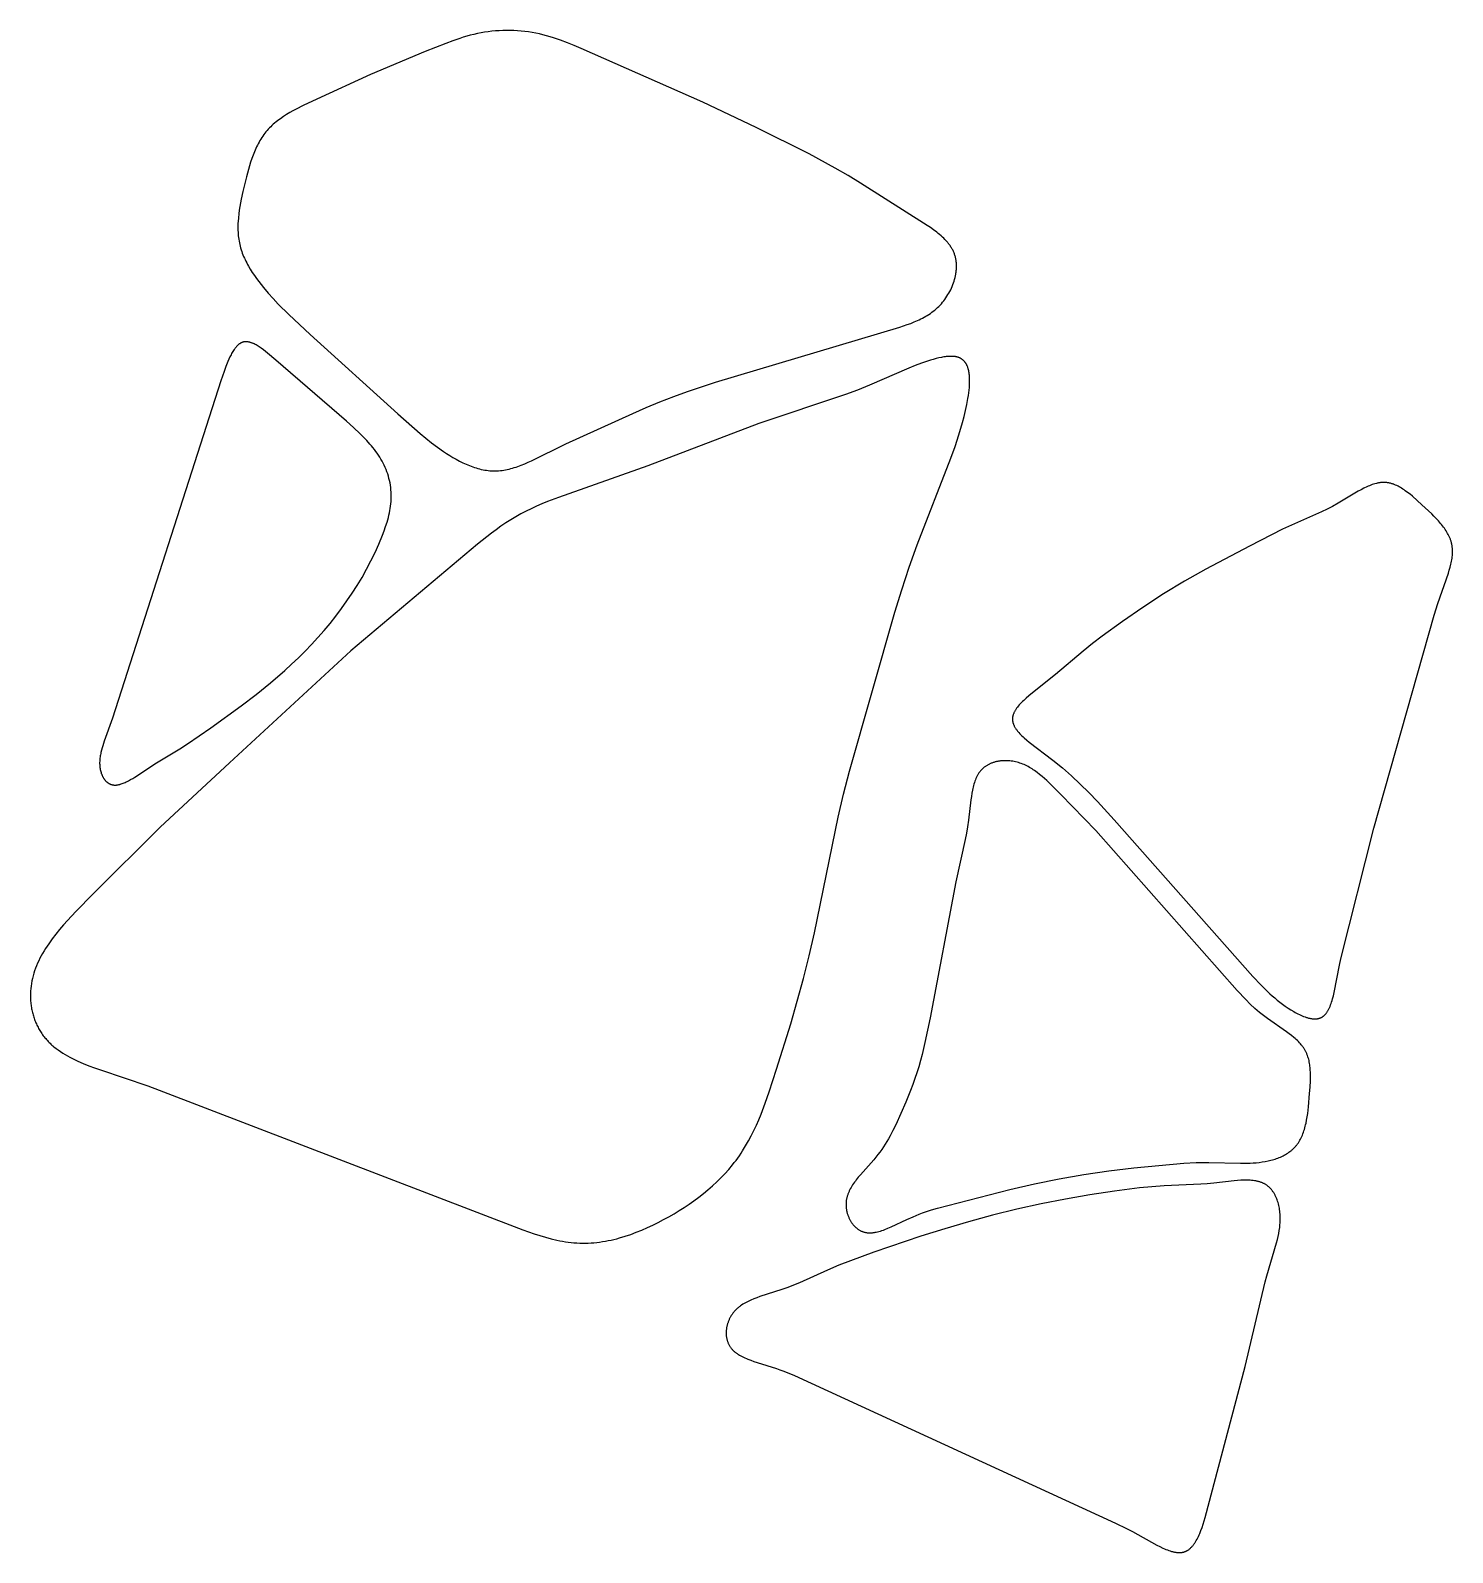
# Model space of a CAD drawing. Header units: metres. Extents: x 943 to 1283, y 522 to 886.
import ezdxf

# ---------------------------------------------------------------- set-up
doc = ezdxf.new("R2010")
doc.units = ezdxf.units.M
doc.layers.add('Z_RES', color=96, linetype='Continuous', true_color=0x007f00)

msp = doc.modelspace()

# ---------------------------------------------------------------- linework, layer by layer
at = {"layer": 'Z_RES'}
for points in [[(1054.17, 780.34), (1054.59, 780.37), (1055, 780.4), (1055.42, 780.45), (1055.83, 780.51), (1056.25, 780.59), (1056.67, 780.67), (1057.08, 780.77), (1057.5, 780.87), (1057.92, 780.99), (1058.33, 781.11), (1058.75, 781.25), (1059.16, 781.39), (1060, 781.69), (1060.83, 782.03), (1061.65, 782.39), (1062.48, 782.76), (1070.64, 786.81), (1086.65, 794.08), (1089.9, 795.5), (1093.17, 796.85), (1096.47, 798.13), (1099.79, 799.33), (1106.48, 801.58), (1150.57, 814.75), (1151.43, 815.03), (1152.29, 815.32), (1153.13, 815.63), (1153.96, 815.96), (1154.78, 816.31), (1155.18, 816.5), (1155.58, 816.69), (1155.97, 816.89), (1156.35, 817.1), (1156.73, 817.32), (1157.11, 817.54), (1157.48, 817.77), (1157.84, 818.02), (1158.19, 818.27), (1158.54, 818.53), (1158.88, 818.8), (1159.22, 819.08), (1159.54, 819.38), (1159.86, 819.68), (1160.17, 820), (1160.47, 820.32), (1160.76, 820.66), (1161.04, 821.01), (1161.31, 821.37), (1161.56, 821.73), (1161.81, 822.11), (1162.05, 822.49), (1162.28, 822.88), (1162.49, 823.27), (1162.7, 823.67), (1162.89, 824.07), (1163.06, 824.48), (1163.23, 824.9), (1163.38, 825.31), (1163.52, 825.73), (1163.64, 826.15), (1163.75, 826.57), (1163.85, 827), (1163.92, 827.42), (1163.96, 827.63), (1163.99, 827.84), (1164.01, 828.05), (1164.04, 828.26), (1164.05, 828.47), (1164.07, 828.68), (1164.08, 828.89), (1164.08, 829.1), (1164.08, 829.31), (1164.08, 829.51), (1164.07, 829.72), (1164.06, 829.93), (1164.05, 830.13), (1164.03, 830.33), (1164, 830.53), (1163.97, 830.73), (1163.94, 830.93), (1163.9, 831.13), (1163.86, 831.33), (1163.81, 831.52), (1163.76, 831.72), (1163.7, 831.91), (1163.64, 832.1), (1163.57, 832.29), (1163.5, 832.47), (1163.42, 832.65), (1163.34, 832.84), (1163.26, 833.02), (1163.17, 833.2), (1163.07, 833.37), (1162.97, 833.55), (1162.87, 833.72), (1162.76, 833.89), (1162.65, 834.06), (1162.54, 834.23), (1162.42, 834.4), (1162.29, 834.56), (1162.17, 834.72), (1162.04, 834.89), (1161.9, 835.05), (1161.62, 835.36), (1161.33, 835.67), (1161.03, 835.98), (1160.71, 836.28), (1160.38, 836.57), (1160.05, 836.86), (1159.7, 837.15), (1159.35, 837.43), (1158.61, 837.98), (1157.85, 838.52), (1157.07, 839.05), (1141.14, 849.18), (1138.15, 851), (1135.09, 852.77), (1128.86, 856.17), (1116.21, 862.47), (1103.43, 868.51), (1074.33, 881.37), (1072.69, 882.07), (1071.05, 882.73), (1069.4, 883.35), (1067.73, 883.92), (1066.89, 884.18), (1066.04, 884.42), (1065.19, 884.65), (1064.34, 884.85), (1063.48, 885.03), (1062.62, 885.19), (1061.75, 885.33), (1060.88, 885.45), (1060, 885.54), (1059.13, 885.61), (1058.25, 885.66), (1057.37, 885.69), (1056.49, 885.7), (1055.61, 885.68), (1054.74, 885.64), (1053.86, 885.58), (1052.99, 885.5), (1052.12, 885.39), (1051.25, 885.26), (1050.38, 885.11), (1049.52, 884.94), (1048.67, 884.75), (1047.82, 884.53), (1046.97, 884.3), (1046.13, 884.05), (1045.28, 883.79), (1043.61, 883.22), (1041.95, 882.61), (1037, 880.62), (1023.97, 875.15), (1011.11, 869.28), (1007.81, 867.72), (1006.19, 866.9), (1005.4, 866.47), (1004.62, 866.03), (1003.86, 865.57), (1003.11, 865.09), (1002.39, 864.59), (1002.04, 864.34), (1001.7, 864.07), (1001.36, 863.81), (1001.03, 863.53), (1000.71, 863.25), (1000.39, 862.97), (1000.08, 862.67), (999.79, 862.37), (999.5, 862.07), (999.22, 861.75), (998.95, 861.43), (998.69, 861.1), (998.44, 860.77), (998.2, 860.42), (997.96, 860.08), (997.74, 859.72), (997.52, 859.36), (997.31, 858.99), (997.11, 858.61), (996.91, 858.24), (996.72, 857.85), (996.54, 857.46), (996.2, 856.67), (995.87, 855.85), (995.57, 855.03), (995.29, 854.18), (995.02, 853.33), (994.77, 852.46), (994.3, 850.71), (993.44, 847.14), (993.05, 845.35), (992.71, 843.56), (992.57, 842.67), (992.45, 841.79), (992.35, 840.9), (992.29, 840.02), (992.26, 839.59), (992.25, 839.15), (992.24, 838.72), (992.24, 838.29), (992.25, 837.85), (992.27, 837.43), (992.3, 837), (992.33, 836.57), (992.38, 836.15), (992.44, 835.73), (992.51, 835.31), (992.59, 834.89), (992.68, 834.48), (992.78, 834.07), (992.89, 833.66), (993.02, 833.25), (993.15, 832.85), (993.29, 832.45), (993.45, 832.05), (993.61, 831.65), (993.78, 831.26), (993.96, 830.87), (994.15, 830.48), (994.34, 830.09), (994.55, 829.7), (994.76, 829.32), (995.2, 828.57), (995.67, 827.82), (996.17, 827.08), (996.68, 826.35), (997.21, 825.64), (997.77, 824.93), (998.33, 824.23), (999.49, 822.87), (1000.69, 821.54), (1001.9, 820.25), (1004.4, 817.74), (1009.53, 812.93), (1030.51, 793.98), (1035.8, 789.3), (1037.15, 788.17), (1038.54, 787.07), (1039.95, 786.01), (1041.41, 784.98), (1042.15, 784.49), (1042.9, 784.01), (1043.66, 783.55), (1044.44, 783.11), (1045.22, 782.69), (1046, 782.3), (1046.8, 781.93), (1047.2, 781.76), (1047.6, 781.59), (1048, 781.44), (1048.41, 781.29), (1048.81, 781.16), (1049.22, 781.03), (1049.63, 780.91), (1050.04, 780.8), (1050.45, 780.7), (1050.86, 780.62), (1051.27, 780.54), (1051.68, 780.47), (1052.1, 780.42), (1052.51, 780.38), (1052.92, 780.35), (1053.34, 780.33), (1053.76, 780.33)], [(993.64, 811.18), (993.59, 811.17), (993.54, 811.16), (993.49, 811.14), (993.44, 811.13), (993.39, 811.11), (993.34, 811.1), (993.29, 811.08), (993.24, 811.06), (993.19, 811.04), (993.14, 811.02), (993.09, 811), (993.04, 810.98), (993, 810.95), (992.95, 810.93), (992.9, 810.9), (992.85, 810.87), (992.76, 810.82), (992.67, 810.76), (992.58, 810.69), (992.49, 810.63), (992.4, 810.56), (992.31, 810.48), (992.22, 810.4), (992.13, 810.32), (992.05, 810.24), (991.96, 810.15), (991.88, 810.06), (991.8, 809.97), (991.72, 809.87), (991.63, 809.77), (991.55, 809.67), (991.48, 809.57), (991.32, 809.35), (991.17, 809.12), (991.02, 808.89), (990.87, 808.64), (990.73, 808.39), (990.59, 808.13), (990.45, 807.87), (990.32, 807.6), (990.06, 807.04), (989.81, 806.47), (989.35, 805.3), (988.92, 804.14), (988.14, 801.89), (962.22, 721.15), (960.29, 715.69), (959.93, 714.59), (959.77, 714.05), (959.62, 713.51), (959.49, 712.97), (959.43, 712.7), (959.38, 712.43), (959.33, 712.17), (959.29, 711.9), (959.26, 711.64), (959.23, 711.38), (959.21, 711.12), (959.19, 710.86), (959.18, 710.6), (959.18, 710.35), (959.19, 710.09), (959.2, 709.84), (959.23, 709.6), (959.25, 709.35), (959.29, 709.11), (959.34, 708.87), (959.39, 708.64), (959.45, 708.41), (959.51, 708.18), (959.55, 708.07), (959.58, 707.96), (959.62, 707.85), (959.66, 707.75), (959.71, 707.64), (959.75, 707.54), (959.79, 707.44), (959.84, 707.34), (959.89, 707.24), (959.94, 707.14), (959.99, 707.05), (960.05, 706.95), (960.1, 706.86), (960.16, 706.77), (960.22, 706.68), (960.28, 706.6), (960.34, 706.51), (960.4, 706.43), (960.47, 706.35), (960.53, 706.27), (960.6, 706.2), (960.67, 706.13), (960.74, 706.06), (960.82, 705.99), (960.89, 705.92), (960.96, 705.86), (961.04, 705.8), (961.12, 705.74), (961.2, 705.68), (961.28, 705.63), (961.36, 705.58), (961.45, 705.53), (961.53, 705.49), (961.62, 705.45), (961.71, 705.41), (961.8, 705.37), (961.89, 705.34), (961.98, 705.31), (962.07, 705.28), (962.17, 705.25), (962.26, 705.23), (962.36, 705.22), (962.46, 705.2), (962.56, 705.19), (962.66, 705.18), (962.76, 705.18), (962.87, 705.18), (962.97, 705.18), (963.08, 705.18), (963.19, 705.19), (963.29, 705.2), (963.4, 705.22), (963.51, 705.24), (963.63, 705.26), (963.74, 705.28), (963.85, 705.31), (963.97, 705.34), (964.08, 705.37), (964.2, 705.4), (964.32, 705.44), (964.56, 705.52), (964.8, 705.61), (965.04, 705.71), (965.29, 705.82), (965.54, 705.94), (965.79, 706.06), (966.04, 706.2), (966.56, 706.48), (967.08, 706.78), (967.6, 707.1), (972.75, 710.46), (978.37, 713.87), (980.22, 715.06), (985.78, 718.87), (993.04, 724.1), (996.58, 726.83), (1000.05, 729.66), (1003.43, 732.59), (1005.09, 734.09), (1006.71, 735.63), (1008.31, 737.2), (1009.86, 738.8), (1011.38, 740.45), (1012.85, 742.13), (1014.28, 743.85), (1015.67, 745.6), (1017.01, 747.39), (1018.31, 749.21), (1019.56, 751.07), (1020.77, 752.95), (1021.92, 754.87), (1023.01, 756.82), (1024.05, 758.79), (1025.03, 760.8), (1025.95, 762.84), (1026.79, 764.92), (1027.19, 765.97), (1027.57, 767.03), (1027.91, 768.1), (1028.07, 768.64), (1028.22, 769.18), (1028.35, 769.73), (1028.48, 770.27), (1028.59, 770.82), (1028.68, 771.37), (1028.76, 771.91), (1028.83, 772.47), (1028.88, 773.02), (1028.91, 773.57), (1028.92, 774.13), (1028.92, 774.68), (1028.89, 775.24), (1028.85, 775.8), (1028.79, 776.35), (1028.71, 776.9), (1028.62, 777.45), (1028.5, 778), (1028.37, 778.54), (1028.23, 779.08), (1028.06, 779.61), (1027.88, 780.14), (1027.68, 780.66), (1027.47, 781.18), (1027.24, 781.68), (1026.99, 782.18), (1026.73, 782.67), (1026.46, 783.16), (1026.16, 783.63), (1025.86, 784.1), (1025.54, 784.55), (1025.21, 785), (1024.87, 785.45), (1024.53, 785.89), (1024.17, 786.32), (1023.8, 786.74), (1023.05, 787.58), (1022.27, 788.39), (1021.48, 789.19), (1019.87, 790.75), (1018.23, 792.26), (1001.29, 806.86), (999.34, 808.52), (998.84, 808.92), (998.34, 809.3), (997.84, 809.67), (997.59, 809.84), (997.34, 810.01), (997.09, 810.17), (996.85, 810.32), (996.6, 810.46), (996.36, 810.59), (996.12, 810.71), (996, 810.77), (995.88, 810.82), (995.76, 810.87), (995.64, 810.92), (995.52, 810.96), (995.4, 811), (995.29, 811.04), (995.17, 811.08), (995.06, 811.11), (994.94, 811.14), (994.83, 811.16), (994.72, 811.18), (994.6, 811.2), (994.49, 811.22), (994.38, 811.23), (994.33, 811.23), (994.27, 811.23), (994.22, 811.23), (994.17, 811.23), (994.11, 811.23), (994.06, 811.23), (994.01, 811.23), (993.95, 811.23), (993.9, 811.22), (993.85, 811.22), (993.79, 811.21), (993.74, 811.2), (993.69, 811.19)], [(1164.97, 807.31), (1164.87, 807.36), (1164.78, 807.4), (1164.68, 807.44), (1164.58, 807.47), (1164.48, 807.5), (1164.38, 807.54), (1164.27, 807.56), (1164.17, 807.59), (1164.06, 807.61), (1163.95, 807.64), (1163.83, 807.66), (1163.72, 807.67), (1163.6, 807.69), (1163.49, 807.7), (1163.37, 807.71), (1163.24, 807.72), (1163.12, 807.73), (1162.99, 807.73), (1162.74, 807.73), (1162.48, 807.73), (1162.21, 807.71), (1161.93, 807.69), (1161.65, 807.66), (1161.36, 807.63), (1161.07, 807.58), (1160.77, 807.53), (1160.46, 807.47), (1159.84, 807.34), (1159.19, 807.18), (1158.52, 807), (1157.84, 806.79), (1157.14, 806.57), (1155.7, 806.07), (1154.21, 805.51), (1152.68, 804.89), (1143.32, 800.87), (1140.38, 799.68), (1137.55, 798.61), (1116.79, 791.65), (1090.26, 781.53), (1068.91, 774), (1066.27, 772.98), (1064.96, 772.45), (1063.67, 771.88), (1062.4, 771.29), (1061.14, 770.68), (1059.9, 770.03), (1058.68, 769.34), (1057.48, 768.62), (1056.3, 767.87), (1055.14, 767.08), (1054, 766.27), (1052.87, 765.43), (1051.75, 764.57), (1049.56, 762.79), (1019.25, 737.31), (990.22, 710.48), (973.68, 695.09), (957.65, 679.19), (953.5, 674.97), (951.49, 672.81), (950.51, 671.71), (949.57, 670.6), (948.67, 669.49), (947.81, 668.36), (946.99, 667.22), (946.61, 666.64), (946.23, 666.07), (945.87, 665.49), (945.53, 664.91), (945.21, 664.32), (944.9, 663.73), (944.61, 663.14), (944.33, 662.55), (944.08, 661.95), (943.84, 661.35), (943.63, 660.75), (943.44, 660.14), (943.27, 659.53), (943.11, 658.92), (942.98, 658.31), (942.87, 657.7), (942.78, 657.09), (942.71, 656.48), (942.66, 655.87), (942.64, 655.26), (942.63, 654.65), (942.64, 654.05), (942.66, 653.75), (942.68, 653.45), (942.7, 653.15), (942.73, 652.85), (942.77, 652.56), (942.81, 652.26), (942.86, 651.97), (942.91, 651.68), (942.96, 651.38), (943.03, 651.09), (943.09, 650.81), (943.16, 650.52), (943.24, 650.23), (943.32, 649.95), (943.41, 649.67), (943.51, 649.39), (943.6, 649.11), (943.71, 648.84), (943.82, 648.56), (943.93, 648.29), (944.05, 648.02), (944.17, 647.75), (944.3, 647.49), (944.44, 647.23), (944.58, 646.97), (944.72, 646.71), (944.88, 646.45), (945.03, 646.2), (945.19, 645.95), (945.36, 645.71), (945.53, 645.46), (945.71, 645.22), (945.89, 644.98), (946.08, 644.75), (946.27, 644.52), (946.47, 644.29), (946.68, 644.06), (946.88, 643.84), (947.1, 643.62), (947.32, 643.41), (947.54, 643.2), (947.77, 642.99), (948.01, 642.78), (948.25, 642.58), (948.74, 642.19), (949.26, 641.81), (949.79, 641.44), (950.34, 641.08), (950.9, 640.74), (951.48, 640.4), (952.08, 640.08), (952.69, 639.76), (953.31, 639.46), (953.95, 639.16), (955.25, 638.59), (956.59, 638.04), (957.96, 637.52), (959.36, 637.02), (970.7, 633.2), (973.4, 632.2), (1060.4, 598.8), (1063.1, 597.84), (1064.45, 597.4), (1065.8, 596.99), (1067.16, 596.63), (1068.52, 596.31), (1069.2, 596.17), (1069.88, 596.04), (1070.56, 595.93), (1071.24, 595.83), (1071.92, 595.75), (1072.6, 595.69), (1073.28, 595.64), (1073.97, 595.6), (1074.65, 595.59), (1075.33, 595.59), (1076.02, 595.61), (1076.7, 595.65), (1077.38, 595.7), (1078.07, 595.77), (1078.75, 595.85), (1079.43, 595.95), (1080.11, 596.06), (1080.79, 596.19), (1081.47, 596.34), (1082.15, 596.49), (1082.83, 596.66), (1083.5, 596.84), (1084.85, 597.25), (1086.19, 597.7), (1087.52, 598.19), (1088.85, 598.72), (1090.16, 599.3), (1091.46, 599.91), (1092.75, 600.55), (1094.02, 601.22), (1095.28, 601.91), (1096.53, 602.63), (1097.75, 603.38), (1098.96, 604.14), (1100.15, 604.94), (1101.31, 605.75), (1102.45, 606.6), (1103.57, 607.46), (1104.65, 608.36), (1105.71, 609.28), (1106.74, 610.23), (1107.73, 611.21), (1108.69, 612.21), (1109.62, 613.25), (1110.51, 614.31), (1110.94, 614.85), (1111.36, 615.4), (1111.77, 615.96), (1112.17, 616.52), (1112.56, 617.1), (1112.93, 617.68), (1113.66, 618.86), (1114.35, 620.07), (1115.01, 621.3), (1115.63, 622.55), (1116.23, 623.83), (1116.8, 625.12), (1117.34, 626.43), (1118.36, 629.09), (1119.31, 631.78), (1121.08, 637.23), (1124.43, 648.05), (1127.47, 658.88), (1128.84, 664.35), (1130.11, 669.85), (1135.78, 697.53), (1137.05, 703.03), (1138.46, 708.49), (1149.3, 746.5), (1151, 751.92), (1152.79, 757.3), (1154.69, 762.62), (1162.77, 783.41), (1163.73, 786.15), (1164.64, 788.98), (1165.5, 791.89), (1165.89, 793.36), (1166.25, 794.81), (1166.56, 796.25), (1166.82, 797.65), (1166.93, 798.33), (1167.03, 799.01), (1167.1, 799.67), (1167.16, 800.31), (1167.2, 800.94), (1167.23, 801.54), (1167.23, 801.84), (1167.23, 802.13), (1167.22, 802.42), (1167.21, 802.7), (1167.19, 802.97), (1167.17, 803.24), (1167.14, 803.51), (1167.1, 803.76), (1167.06, 804.01), (1167.01, 804.26), (1166.96, 804.5), (1166.9, 804.73), (1166.87, 804.84), (1166.83, 804.95), (1166.8, 805.06), (1166.76, 805.16), (1166.72, 805.27), (1166.68, 805.37), (1166.64, 805.47), (1166.59, 805.57), (1166.55, 805.67), (1166.5, 805.77), (1166.45, 805.86), (1166.4, 805.95), (1166.34, 806.04), (1166.29, 806.13), (1166.23, 806.21), (1166.17, 806.29), (1166.11, 806.38), (1166.05, 806.45), (1165.98, 806.53), (1165.92, 806.6), (1165.85, 806.68), (1165.78, 806.75), (1165.71, 806.81), (1165.63, 806.88), (1165.56, 806.94), (1165.48, 807), (1165.4, 807.06), (1165.32, 807.12), (1165.23, 807.17), (1165.14, 807.22), (1165.06, 807.27)], [(1266.07, 777.58), (1265.92, 777.57), (1265.76, 777.56), (1265.6, 777.55), (1265.45, 777.53), (1265.29, 777.51), (1265.13, 777.48), (1264.97, 777.45), (1264.81, 777.42), (1264.65, 777.38), (1264.49, 777.35), (1264.16, 777.26), (1263.84, 777.16), (1263.51, 777.05), (1263.18, 776.93), (1262.85, 776.79), (1262.52, 776.65), (1262.19, 776.5), (1261.52, 776.18), (1260.85, 775.82), (1260.17, 775.45), (1255.39, 772.59), (1254.04, 771.84), (1252.69, 771.15), (1251.35, 770.51), (1242.07, 766.36), (1234.17, 762.34), (1223.75, 756.82), (1218.61, 753.92), (1213.57, 750.89), (1208.64, 747.68), (1203.78, 744.32), (1198.96, 740.82), (1196.62, 739.04), (1194.36, 737.24), (1187.78, 731.66), (1182.66, 727.59), (1181.36, 726.52), (1180.74, 725.98), (1180.15, 725.44), (1179.88, 725.17), (1179.61, 724.9), (1179.35, 724.63), (1179.1, 724.36), (1178.87, 724.08), (1178.66, 723.81), (1178.55, 723.68), (1178.45, 723.54), (1178.36, 723.41), (1178.27, 723.27), (1178.18, 723.13), (1178.1, 723), (1178.02, 722.86), (1177.95, 722.73), (1177.88, 722.59), (1177.81, 722.46), (1177.76, 722.32), (1177.7, 722.19), (1177.65, 722.05), (1177.63, 721.99), (1177.61, 721.92), (1177.59, 721.85), (1177.57, 721.78), (1177.55, 721.72), (1177.54, 721.65), (1177.52, 721.58), (1177.51, 721.52), (1177.5, 721.45), (1177.49, 721.38), (1177.48, 721.31), (1177.47, 721.25), (1177.47, 721.18), (1177.46, 721.11), (1177.46, 721.05), (1177.46, 720.98), (1177.46, 720.91), (1177.46, 720.85), (1177.47, 720.78), (1177.47, 720.72), (1177.48, 720.65), (1177.48, 720.58), (1177.49, 720.52), (1177.5, 720.45), (1177.52, 720.38), (1177.53, 720.32), (1177.54, 720.25), (1177.56, 720.19), (1177.58, 720.12), (1177.59, 720.05), (1177.61, 719.99), (1177.64, 719.92), (1177.68, 719.79), (1177.73, 719.66), (1177.79, 719.53), (1177.85, 719.4), (1177.91, 719.27), (1177.98, 719.14), (1178.06, 719.01), (1178.13, 718.88), (1178.22, 718.75), (1178.3, 718.62), (1178.39, 718.49), (1178.49, 718.36), (1178.59, 718.23), (1178.69, 718.1), (1178.79, 717.97), (1179.02, 717.72), (1179.25, 717.46), (1179.5, 717.21), (1179.75, 716.96), (1180.02, 716.7), (1180.3, 716.45), (1180.88, 715.95), (1181.49, 715.45), (1187.14, 711.13), (1189.42, 709.26), (1191.58, 707.36), (1193.67, 705.4), (1195.73, 703.36), (1197.77, 701.23), (1201.79, 696.86), (1234.94, 659.4), (1236.92, 657.3), (1237.95, 656.27), (1239.04, 655.25), (1239.6, 654.74), (1240.18, 654.25), (1240.78, 653.75), (1241.4, 653.26), (1242.04, 652.78), (1242.7, 652.3), (1243.37, 651.84), (1244.04, 651.4), (1244.73, 650.99), (1245.07, 650.79), (1245.41, 650.61), (1245.75, 650.43), (1246.09, 650.26), (1246.43, 650.11), (1246.77, 649.96), (1247.1, 649.82), (1247.43, 649.7), (1247.76, 649.59), (1247.92, 649.54), (1248.08, 649.5), (1248.24, 649.45), (1248.4, 649.41), (1248.56, 649.38), (1248.72, 649.35), (1248.87, 649.32), (1249.02, 649.3), (1249.17, 649.28), (1249.32, 649.26), (1249.47, 649.25), (1249.62, 649.25), (1249.76, 649.24), (1249.91, 649.25), (1250.05, 649.25), (1250.19, 649.26), (1250.25, 649.27), (1250.32, 649.28), (1250.39, 649.29), (1250.46, 649.3), (1250.52, 649.31), (1250.59, 649.33), (1250.66, 649.34), (1250.72, 649.36), (1250.79, 649.38), (1250.85, 649.39), (1250.91, 649.41), (1250.97, 649.44), (1251.04, 649.46), (1251.1, 649.48), (1251.16, 649.51), (1251.22, 649.53), (1251.28, 649.56), (1251.34, 649.59), (1251.4, 649.62), (1251.45, 649.65), (1251.51, 649.69), (1251.57, 649.72), (1251.62, 649.76), (1251.68, 649.79), (1251.73, 649.83), (1251.79, 649.87), (1251.84, 649.91), (1251.89, 649.96), (1251.94, 650), (1251.99, 650.05), (1252.04, 650.09), (1252.09, 650.14), (1252.14, 650.19), (1252.19, 650.24), (1252.29, 650.34), (1252.38, 650.45), (1252.47, 650.56), (1252.56, 650.68), (1252.65, 650.8), (1252.74, 650.93), (1252.82, 651.06), (1252.9, 651.2), (1252.98, 651.33), (1253.06, 651.48), (1253.13, 651.62), (1253.2, 651.77), (1253.28, 651.92), (1253.41, 652.24), (1253.54, 652.57), (1253.67, 652.91), (1253.79, 653.26), (1253.9, 653.63), (1254.01, 654), (1254.22, 654.77), (1254.4, 655.56), (1255.68, 662.12), (1256.01, 663.63), (1263.91, 694.85), (1278.3, 745.83), (1279.18, 748.64), (1281.72, 755.85), (1281.94, 756.57), (1282.15, 757.29), (1282.33, 758.01), (1282.41, 758.37), (1282.48, 758.72), (1282.54, 759.08), (1282.59, 759.43), (1282.64, 759.78), (1282.67, 760.13), (1282.7, 760.48), (1282.71, 760.82), (1282.71, 761.16), (1282.71, 761.34), (1282.7, 761.51), (1282.69, 761.68), (1282.68, 761.84), (1282.66, 762.01), (1282.64, 762.18), (1282.62, 762.35), (1282.59, 762.51), (1282.56, 762.68), (1282.53, 762.84), (1282.49, 763.01), (1282.45, 763.17), (1282.4, 763.33), (1282.36, 763.5), (1282.31, 763.66), (1282.25, 763.82), (1282.19, 763.98), (1282.13, 764.14), (1282.07, 764.3), (1282, 764.45), (1281.85, 764.77), (1281.7, 765.08), (1281.53, 765.39), (1281.35, 765.7), (1281.16, 766), (1280.96, 766.3), (1280.76, 766.6), (1280.54, 766.9), (1280.31, 767.2), (1280.08, 767.49), (1279.84, 767.78), (1279.34, 768.36), (1278.82, 768.93), (1278.27, 769.49), (1277.72, 770.04), (1275.4, 772.21), (1274.25, 773.25), (1273.11, 774.25), (1272.54, 774.73), (1271.97, 775.17), (1271.4, 775.6), (1271.11, 775.8), (1270.83, 775.99), (1270.54, 776.17), (1270.25, 776.35), (1269.96, 776.51), (1269.67, 776.66), (1269.38, 776.81), (1269.09, 776.94), (1268.94, 777), (1268.79, 777.06), (1268.65, 777.12), (1268.5, 777.17), (1268.35, 777.23), (1268.2, 777.27), (1268.05, 777.32), (1267.9, 777.36), (1267.75, 777.4), (1267.6, 777.43), (1267.45, 777.46), (1267.3, 777.49), (1267.15, 777.51), (1267, 777.53), (1266.84, 777.55), (1266.69, 777.56), (1266.54, 777.57), (1266.38, 777.58), (1266.23, 777.58)], [(1169.74, 708.45), (1169.64, 708.33), (1169.54, 708.2), (1169.45, 708.07), (1169.36, 707.93), (1169.28, 707.79), (1169.19, 707.65), (1169.11, 707.51), (1169.03, 707.36), (1168.96, 707.21), (1168.88, 707.06), (1168.81, 706.91), (1168.74, 706.75), (1168.61, 706.43), (1168.49, 706.1), (1168.37, 705.76), (1168.27, 705.42), (1168.17, 705.06), (1168.08, 704.7), (1167.99, 704.33), (1167.91, 703.96), (1167.77, 703.2), (1167.64, 702.41), (1167.53, 701.62), (1166.96, 696.75), (1166.73, 695.18), (1166.46, 693.66), (1166.17, 692.17), (1163.9, 682.06), (1157.75, 649.53), (1156.55, 643.63), (1155.86, 640.71), (1155.48, 639.26), (1155.07, 637.81), (1154.62, 636.37), (1154.14, 634.95), (1153.64, 633.53), (1153.11, 632.12), (1151.98, 629.33), (1150.79, 626.58), (1149.55, 623.88), (1148.89, 622.55), (1148.19, 621.23), (1147.82, 620.58), (1147.44, 619.93), (1147.05, 619.29), (1146.64, 618.65), (1146.21, 618.02), (1145.77, 617.39), (1145.3, 616.77), (1144.82, 616.15), (1144.31, 615.54), (1141.12, 611.95), (1140.61, 611.35), (1140.13, 610.75), (1139.9, 610.45), (1139.67, 610.15), (1139.46, 609.84), (1139.25, 609.54), (1139.05, 609.23), (1138.87, 608.92), (1138.69, 608.61), (1138.53, 608.3), (1138.45, 608.14), (1138.38, 607.98), (1138.3, 607.82), (1138.24, 607.66), (1138.17, 607.5), (1138.11, 607.34), (1138.06, 607.18), (1138, 607.02), (1137.95, 606.86), (1137.91, 606.7), (1137.86, 606.53), (1137.83, 606.37), (1137.79, 606.2), (1137.76, 606.04), (1137.74, 605.87), (1137.72, 605.7), (1137.7, 605.54), (1137.69, 605.37), (1137.68, 605.2), (1137.67, 605.03), (1137.67, 604.87), (1137.67, 604.7), (1137.68, 604.53), (1137.68, 604.36), (1137.7, 604.2), (1137.71, 604.03), (1137.73, 603.86), (1137.76, 603.7), (1137.78, 603.53), (1137.82, 603.37), (1137.85, 603.2), (1137.89, 603.04), (1137.93, 602.88), (1137.97, 602.72), (1138.02, 602.56), (1138.07, 602.4), (1138.12, 602.25), (1138.18, 602.09), (1138.24, 601.94), (1138.3, 601.79), (1138.37, 601.64), (1138.44, 601.49), (1138.51, 601.34), (1138.59, 601.2), (1138.66, 601.06), (1138.74, 600.92), (1138.83, 600.78), (1138.91, 600.64), (1139, 600.51), (1139.09, 600.38), (1139.19, 600.25), (1139.28, 600.13), (1139.38, 600), (1139.49, 599.88), (1139.59, 599.77), (1139.7, 599.65), (1139.81, 599.54), (1139.92, 599.44), (1140.03, 599.33), (1140.15, 599.23), (1140.27, 599.14), (1140.39, 599.04), (1140.51, 598.95), (1140.63, 598.87), (1140.76, 598.78), (1140.89, 598.71), (1141.02, 598.63), (1141.16, 598.56), (1141.29, 598.5), (1141.43, 598.44), (1141.57, 598.38), (1141.71, 598.33), (1141.85, 598.28), (1141.99, 598.24), (1142.14, 598.2), (1142.29, 598.16), (1142.44, 598.13), (1142.59, 598.11), (1142.74, 598.09), (1142.89, 598.08), (1143.05, 598.07), (1143.2, 598.06), (1143.36, 598.06), (1143.52, 598.06), (1143.68, 598.07), (1143.84, 598.08), (1144.01, 598.09), (1144.17, 598.11), (1144.34, 598.14), (1144.51, 598.16), (1144.67, 598.19), (1144.84, 598.22), (1145.19, 598.3), (1145.53, 598.39), (1145.88, 598.49), (1146.24, 598.6), (1146.59, 598.72), (1146.96, 598.85), (1147.69, 599.14), (1148.43, 599.46), (1152.2, 601.24), (1153.7, 601.93), (1154.45, 602.24), (1155.19, 602.54), (1155.92, 602.81), (1156.65, 603.07), (1158.09, 603.55), (1159.52, 603.97), (1176.85, 608.44), (1182.73, 609.78), (1188.62, 610.95), (1194.54, 611.99), (1200.49, 612.88), (1206.46, 613.6), (1212.44, 614.2), (1218.42, 614.7), (1221.42, 614.85), (1222.93, 614.89), (1224.45, 614.9), (1232.04, 614.7), (1233.54, 614.71), (1234.28, 614.74), (1235.02, 614.78), (1235.75, 614.84), (1236.47, 614.91), (1237.19, 615.01), (1237.9, 615.12), (1238.6, 615.26), (1238.94, 615.34), (1239.28, 615.42), (1239.62, 615.52), (1239.96, 615.61), (1240.29, 615.72), (1240.61, 615.83), (1240.93, 615.94), (1241.25, 616.07), (1241.56, 616.2), (1241.87, 616.33), (1242.17, 616.48), (1242.46, 616.63), (1242.75, 616.79), (1243.04, 616.96), (1243.31, 617.13), (1243.58, 617.32), (1243.84, 617.51), (1244.1, 617.71), (1244.23, 617.81), (1244.35, 617.92), (1244.47, 618.03), (1244.59, 618.14), (1244.71, 618.25), (1244.82, 618.36), (1244.94, 618.48), (1245.05, 618.6), (1245.16, 618.72), (1245.26, 618.84), (1245.37, 618.97), (1245.47, 619.09), (1245.57, 619.23), (1245.67, 619.36), (1245.77, 619.49), (1245.86, 619.63), (1245.95, 619.77), (1246.04, 619.91), (1246.13, 620.06), (1246.21, 620.2), (1246.37, 620.5), (1246.53, 620.81), (1246.67, 621.13), (1246.81, 621.45), (1246.94, 621.78), (1247.07, 622.12), (1247.18, 622.46), (1247.29, 622.82), (1247.39, 623.17), (1247.49, 623.54), (1247.58, 623.9), (1247.67, 624.28), (1247.82, 625.03), (1247.95, 625.8), (1248.07, 626.59), (1248.26, 628.18), (1248.53, 631.36), (1248.64, 632.91), (1248.72, 634.41), (1248.74, 635.14), (1248.74, 635.87), (1248.72, 636.57), (1248.7, 636.92), (1248.68, 637.27), (1248.65, 637.61), (1248.61, 637.95), (1248.57, 638.28), (1248.52, 638.61), (1248.46, 638.94), (1248.39, 639.26), (1248.31, 639.58), (1248.22, 639.89), (1248.13, 640.2), (1248.02, 640.5), (1247.96, 640.65), (1247.9, 640.8), (1247.84, 640.95), (1247.77, 641.1), (1247.71, 641.25), (1247.63, 641.39), (1247.56, 641.54), (1247.48, 641.68), (1247.4, 641.82), (1247.32, 641.96), (1247.24, 642.1), (1247.15, 642.24), (1247.05, 642.37), (1246.96, 642.51), (1246.86, 642.64), (1246.76, 642.78), (1246.55, 643.04), (1246.33, 643.3), (1246.09, 643.55), (1245.85, 643.8), (1245.6, 644.05), (1245.34, 644.3), (1245.07, 644.54), (1244.79, 644.77), (1244.22, 645.24), (1243.61, 645.7), (1242.99, 646.16), (1238.42, 649.31), (1237.79, 649.78), (1237.17, 650.26), (1236.58, 650.75), (1235.99, 651.25), (1235.42, 651.75), (1234.32, 652.79), (1233.27, 653.85), (1231.23, 656.03), (1197.38, 694.28), (1189.03, 702.94), (1186.84, 705.15), (1185.71, 706.23), (1185.14, 706.75), (1184.56, 707.25), (1183.97, 707.73), (1183.38, 708.19), (1183.07, 708.41), (1182.77, 708.63), (1182.46, 708.83), (1182.15, 709.03), (1181.84, 709.23), (1181.53, 709.41), (1181.21, 709.58), (1180.89, 709.75), (1180.56, 709.91), (1180.24, 710.06), (1179.91, 710.19), (1179.57, 710.32), (1179.24, 710.44), (1178.9, 710.55), (1178.56, 710.64), (1178.21, 710.73), (1177.87, 710.8), (1177.52, 710.86), (1177.18, 710.91), (1176.83, 710.96), (1176.48, 710.98), (1176.14, 711), (1175.79, 711.01), (1175.45, 711.01), (1175.11, 710.99), (1174.77, 710.96), (1174.61, 710.95), (1174.44, 710.92), (1174.28, 710.9), (1174.11, 710.87), (1173.95, 710.85), (1173.79, 710.81), (1173.62, 710.78), (1173.46, 710.74), (1173.31, 710.7), (1173.15, 710.65), (1172.99, 710.61), (1172.84, 710.56), (1172.69, 710.5), (1172.53, 710.45), (1172.39, 710.39), (1172.24, 710.33), (1172.09, 710.26), (1171.95, 710.2), (1171.81, 710.12), (1171.67, 710.05), (1171.53, 709.97), (1171.39, 709.89), (1171.26, 709.81), (1171.12, 709.73), (1171, 709.64), (1170.87, 709.54), (1170.74, 709.45), (1170.62, 709.35), (1170.5, 709.25), (1170.38, 709.15), (1170.27, 709.04), (1170.16, 708.93), (1170.05, 708.81), (1169.94, 708.7), (1169.84, 708.58)], [(1237.51, 609.9), (1237.37, 609.96), (1237.23, 610.02), (1237.09, 610.08), (1236.94, 610.14), (1236.79, 610.19), (1236.64, 610.24), (1236.48, 610.29), (1236.33, 610.33), (1236.17, 610.37), (1236.01, 610.41), (1235.85, 610.44), (1235.68, 610.47), (1235.35, 610.53), (1235, 610.58), (1234.66, 610.61), (1234.3, 610.64), (1233.94, 610.65), (1233.57, 610.66), (1233.19, 610.67), (1232.82, 610.66), (1232.05, 610.63), (1231.26, 610.58), (1230.46, 610.51), (1225.61, 609.94), (1224.04, 609.79), (1222.51, 609.68), (1213.73, 609.3), (1210.8, 609.08), (1207.84, 608.79), (1201.9, 608.03), (1196, 607.15), (1190.15, 606.15), (1184.31, 604.99), (1178.5, 603.69), (1172.72, 602.27), (1166.98, 600.72), (1161.27, 599.05), (1155.59, 597.27), (1144.32, 593.44), (1138.71, 591.4), (1135.94, 590.32), (1133.21, 589.17), (1126.52, 586.13), (1125.14, 585.55), (1123.73, 584.99), (1122.28, 584.47), (1117.04, 582.8), (1116.31, 582.54), (1115.6, 582.26), (1114.91, 581.97), (1114.57, 581.82), (1114.24, 581.67), (1113.92, 581.5), (1113.6, 581.33), (1113.29, 581.16), (1112.99, 580.97), (1112.7, 580.78), (1112.41, 580.58), (1112.27, 580.48), (1112.14, 580.38), (1112, 580.27), (1111.87, 580.16), (1111.74, 580.05), (1111.62, 579.94), (1111.49, 579.82), (1111.37, 579.71), (1111.26, 579.59), (1111.14, 579.46), (1111.03, 579.34), (1110.92, 579.21), (1110.81, 579.08), (1110.71, 578.95), (1110.61, 578.82), (1110.51, 578.69), (1110.41, 578.55), (1110.32, 578.41), (1110.23, 578.27), (1110.14, 578.13), (1110.06, 577.99), (1109.98, 577.84), (1109.9, 577.7), (1109.83, 577.55), (1109.76, 577.4), (1109.69, 577.25), (1109.62, 577.1), (1109.56, 576.95), (1109.5, 576.8), (1109.45, 576.64), (1109.4, 576.49), (1109.35, 576.34), (1109.3, 576.18), (1109.26, 576.02), (1109.22, 575.87), (1109.18, 575.71), (1109.15, 575.55), (1109.12, 575.4), (1109.09, 575.24), (1109.07, 575.08), (1109.05, 574.92), (1109.03, 574.77), (1109.02, 574.61), (1109.01, 574.45), (1109, 574.3), (1109, 574.14), (1109, 573.98), (1109.01, 573.83), (1109.02, 573.67), (1109.03, 573.52), (1109.04, 573.36), (1109.06, 573.21), (1109.08, 573.06), (1109.11, 572.91), (1109.14, 572.76), (1109.17, 572.61), (1109.21, 572.46), (1109.25, 572.32), (1109.29, 572.17), (1109.34, 572.03), (1109.39, 571.88), (1109.45, 571.74), (1109.51, 571.61), (1109.57, 571.47), (1109.64, 571.33), (1109.71, 571.2), (1109.78, 571.07), (1109.86, 570.94), (1109.94, 570.81), (1110.03, 570.68), (1110.12, 570.56), (1110.22, 570.44), (1110.31, 570.32), (1110.42, 570.2), (1110.52, 570.09), (1110.63, 569.98), (1110.74, 569.87), (1110.86, 569.76), (1110.98, 569.66), (1111.11, 569.55), (1111.23, 569.45), (1111.36, 569.35), (1111.5, 569.25), (1111.63, 569.16), (1111.77, 569.07), (1111.92, 568.97), (1112.21, 568.79), (1112.52, 568.62), (1112.83, 568.46), (1113.16, 568.3), (1113.49, 568.14), (1113.83, 567.99), (1114.18, 567.84), (1114.9, 567.57), (1115.65, 567.3), (1116.41, 567.05), (1121.08, 565.58), (1121.83, 565.32), (1122.57, 565.05), (1123.99, 564.49), (1125.37, 563.9), (1202.09, 528.58), (1204.78, 527.3), (1206.17, 526.6), (1212.01, 523.37), (1212.74, 522.99), (1213.46, 522.65), (1213.82, 522.49), (1214.17, 522.35), (1214.52, 522.21), (1214.87, 522.08), (1215.21, 521.97), (1215.54, 521.87), (1215.71, 521.82), (1215.88, 521.78), (1216.04, 521.74), (1216.2, 521.71), (1216.36, 521.67), (1216.52, 521.65), (1216.68, 521.63), (1216.84, 521.61), (1216.99, 521.59), (1217.15, 521.58), (1217.3, 521.58), (1217.45, 521.58), (1217.6, 521.58), (1217.74, 521.59), (1217.82, 521.6), (1217.89, 521.61), (1217.96, 521.62), (1218.03, 521.63), (1218.1, 521.64), (1218.17, 521.65), (1218.24, 521.66), (1218.31, 521.68), (1218.38, 521.7), (1218.45, 521.71), (1218.52, 521.73), (1218.58, 521.75), (1218.65, 521.78), (1218.72, 521.8), (1218.78, 521.83), (1218.85, 521.85), (1218.91, 521.88), (1218.97, 521.91), (1219.04, 521.94), (1219.1, 521.97), (1219.16, 522), (1219.23, 522.04), (1219.29, 522.07), (1219.35, 522.11), (1219.41, 522.15), (1219.47, 522.19), (1219.53, 522.23), (1219.59, 522.27), (1219.7, 522.35), (1219.82, 522.45), (1219.93, 522.54), (1220.04, 522.64), (1220.15, 522.75), (1220.26, 522.86), (1220.37, 522.97), (1220.47, 523.09), (1220.57, 523.21), (1220.68, 523.33), (1220.78, 523.46), (1220.87, 523.59), (1220.97, 523.73), (1221.06, 523.87), (1221.16, 524.01), (1221.25, 524.16), (1221.43, 524.46), (1221.6, 524.77), (1221.77, 525.1), (1221.93, 525.43), (1222.09, 525.78), (1222.24, 526.13), (1222.54, 526.86), (1222.81, 527.61), (1223.08, 528.38), (1223.56, 529.96), (1233.09, 566.07), (1237.9, 586.31), (1238.28, 587.75), (1240.65, 595.71), (1240.83, 596.44), (1241, 597.16), (1241.14, 597.88), (1241.27, 598.6), (1241.37, 599.33), (1241.41, 599.69), (1241.44, 600.05), (1241.47, 600.41), (1241.48, 600.77), (1241.49, 601.13), (1241.5, 601.49), (1241.49, 601.85), (1241.48, 602.21), (1241.46, 602.56), (1241.43, 602.92), (1241.39, 603.27), (1241.34, 603.62), (1241.29, 603.96), (1241.23, 604.3), (1241.15, 604.64), (1241.07, 604.97), (1240.98, 605.29), (1240.89, 605.61), (1240.78, 605.93), (1240.66, 606.23), (1240.54, 606.53), (1240.47, 606.68), (1240.4, 606.83), (1240.33, 606.97), (1240.26, 607.11), (1240.18, 607.25), (1240.1, 607.39), (1240.02, 607.52), (1239.94, 607.66), (1239.86, 607.79), (1239.77, 607.91), (1239.68, 608.04), (1239.59, 608.16), (1239.49, 608.28), (1239.4, 608.4), (1239.3, 608.52), (1239.2, 608.63), (1239.09, 608.74), (1238.99, 608.85), (1238.88, 608.95), (1238.77, 609.05), (1238.65, 609.15), (1238.53, 609.25), (1238.42, 609.34), (1238.29, 609.43), (1238.17, 609.51), (1238.04, 609.6), (1237.91, 609.68), (1237.78, 609.75), (1237.65, 609.83)]]:
    msp.add_lwpolyline(points, close=True, dxfattribs=at)

doc.saveas('drawing.dxf')
